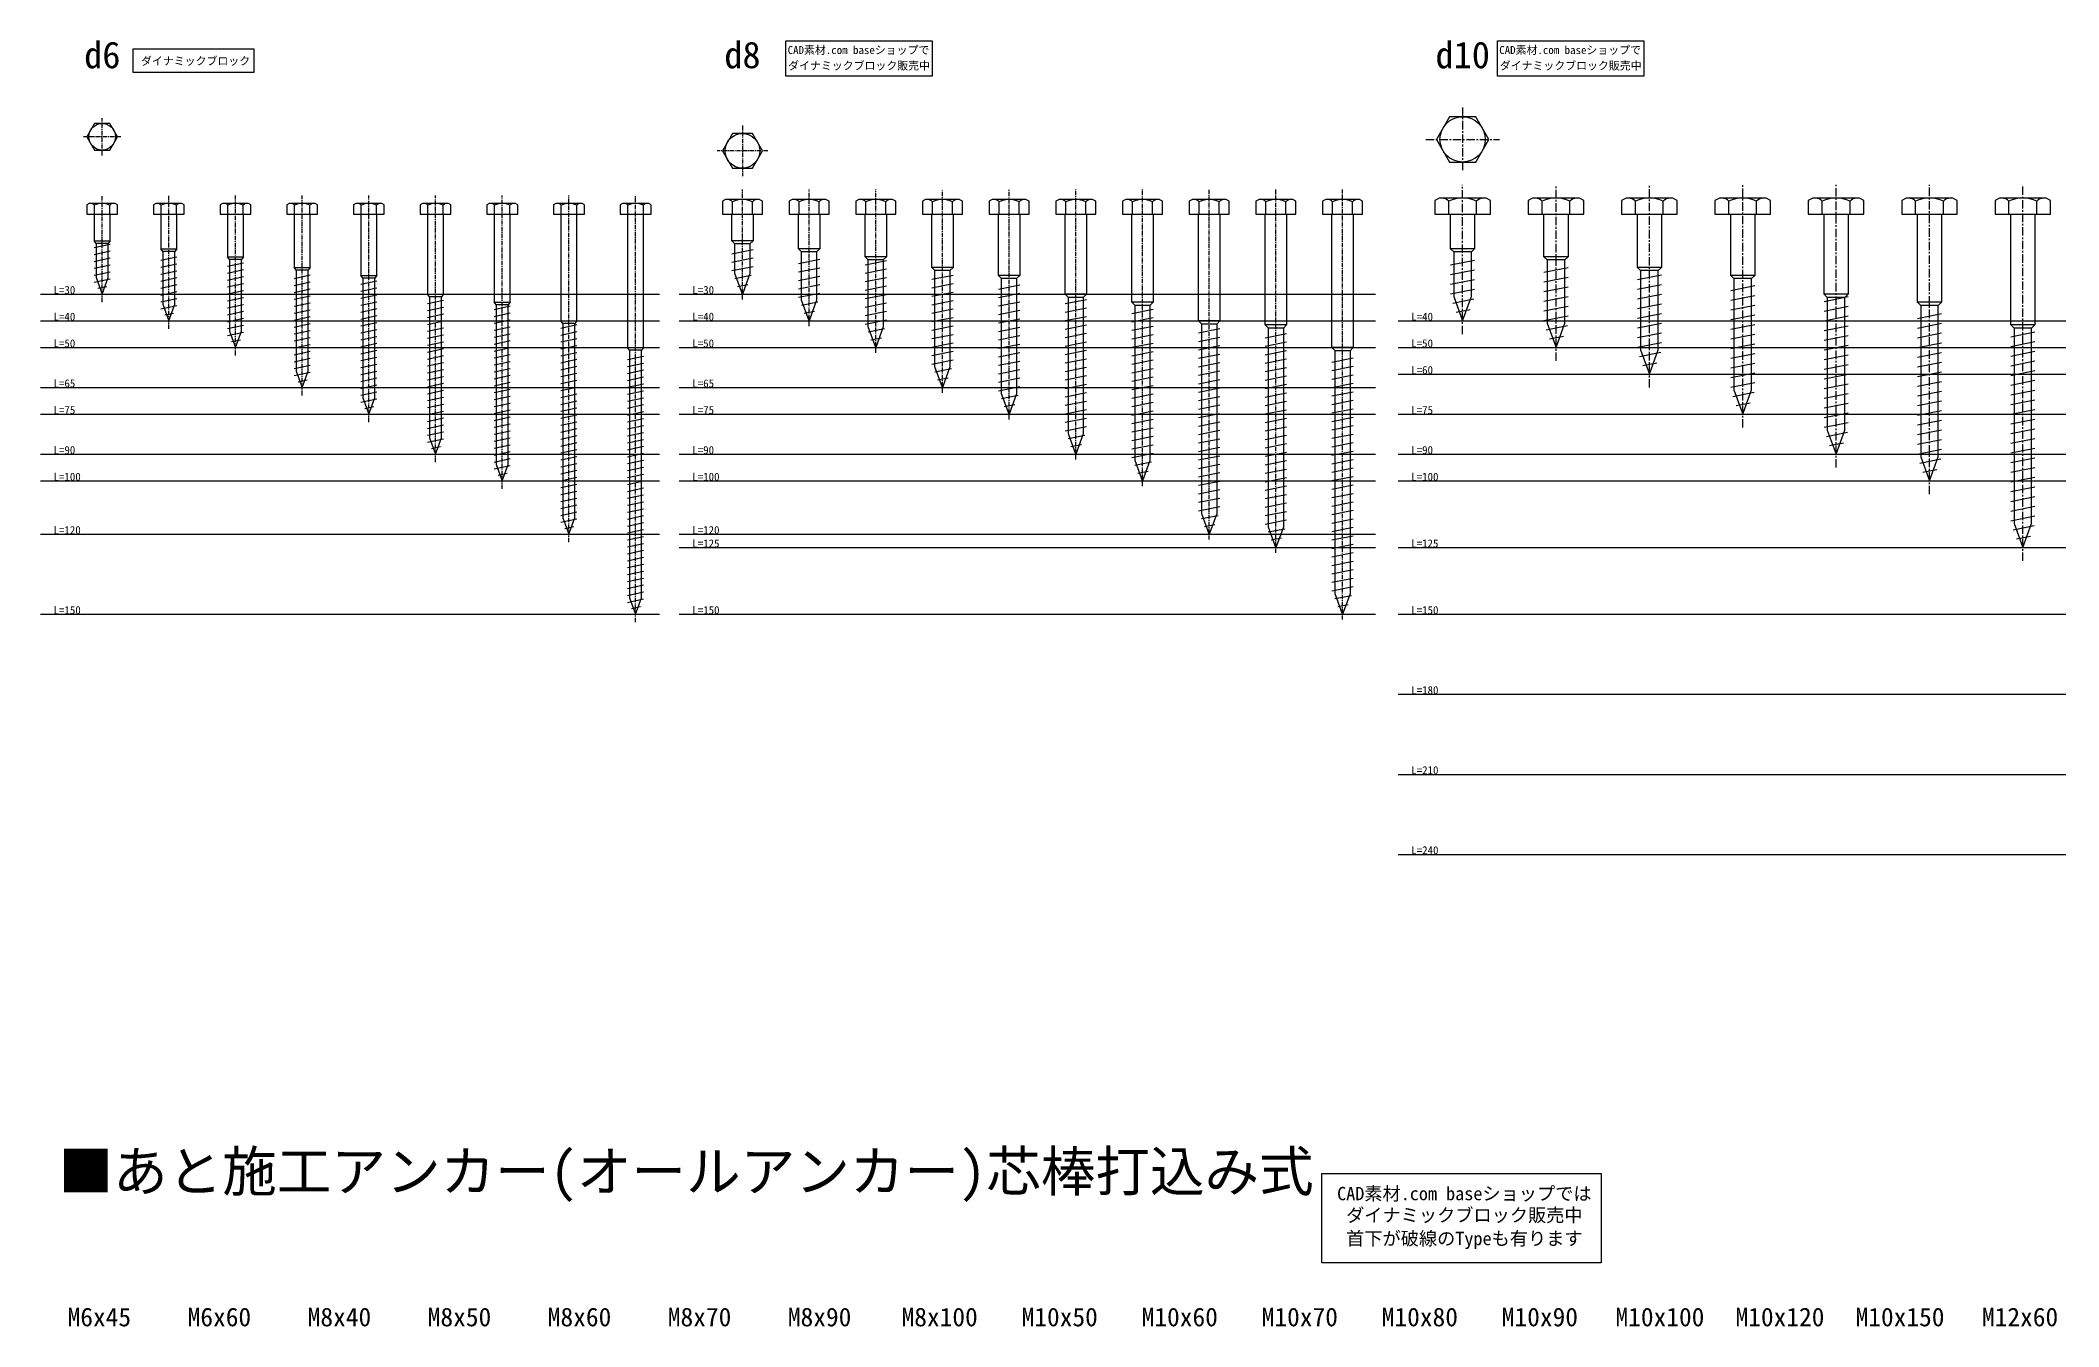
# Model space of a CAD drawing. Header units: millimetres. Extents: x 233 to 3318, y 47 to 2014.
# Drawn here: x 1039 to 1796, y 538 to 1021 of the extents above; entities that cross this region are included whole.
import ezdxf
from ezdxf.enums import TextEntityAlignment as Align

# ---------------------------------------------------------------- set-up
doc = ezdxf.new("R2010")
doc.units = ezdxf.units.MM
doc.linetypes.add('csc_CENTER', pattern=[50.8, 31.75, -6.35, 6.35, -6.35])
doc.layers.get('Defpoints').update_dxf_attribs({"color": 251})
doc.styles.add('ＭＳ ゴシック', font='MS Gothic.ttf')

# ---------------------------------------------------------------- blocks, each defined once
blk = doc.blocks.new('*U86')
at = {"color": 0, "linetype": 'ByBlock', "lineweight": -2}
blk.add_lwpolyline([(-5.77, 0), (5.77, 0), (5.77, 3.5), (4.9, 4), (-4.9, 4), (-5.77, 3.5)], close=True, dxfattribs=at)
for points in [[(-3, 0), (-3, -10), (3, -10), (3, 0)], [(-2.89, 0), (-2.89, 3.3)], [(2.89, 0), (2.89, 3.3)], [(3, -10), (2.25, -11), (-2.25, -11), (-3, -10)], [(3, -11.35), (-3, -12.65)], [(3, -13.95), (-3, -15.25)], [(-2.25, -11), (-2.25, -23.82), (0, -30), (2.25, -23.82), (2.25, -11)], [(3, -16.55), (-3, -17.85)], [(3, -19.15), (-3, -20.45)], [(3, -21.75), (-3, -23.05)], [(3, -24.35), (-3, -25.65)], [(1.81, -27.21), (-1.55, -27.94)]]:
    blk.add_lwpolyline(points, dxfattribs=at)
at = {"color": 0, "linetype": 'csc_CENTER', "lineweight": -2, "ltscale": 0.05}
blk.add_lwpolyline([(0, -33), (0, 7)], dxfattribs=at)
at = {"color": 0, "linetype": 'ByBlock', "lineweight": -2}
for centre, radius, start, end in [((-4.43, 1.97), 2.03, 40.66713, 86.46235), ((0, -2.27), 6.27, 62.57747, 117.42253), ((4.43, 1.97), 2.03, 93.53765, 139.33287)]:
    blk.add_arc(centre, radius, start, end, dxfattribs=at)
blk = doc.blocks.new('*U85')
at = {"color": 0, "linetype": 'csc_CENTER', "lineweight": -2, "ltscale": 0.05}
for points in [[(7, 0), (-7, 0)], [(0, -7), (0, 7)]]:
    blk.add_lwpolyline(points, dxfattribs=at)
at = {"color": 0, "linetype": 'ByBlock', "lineweight": -2}
blk.add_lwpolyline([(-2.89, 5), (-5.77, 0), (-2.89, -5), (2.89, -5), (5.77, 0), (2.89, 5)], close=True, dxfattribs=at)
blk.add_circle((0, 0), 5, dxfattribs=at)
blk = doc.blocks.new('*U87')
at = {"color": 0, "linetype": 'ByBlock', "lineweight": -2}
blk.add_lwpolyline([(-5.77, 0), (5.77, 0), (5.77, 3.5), (4.9, 4), (-4.9, 4), (-5.77, 3.5)], close=True, dxfattribs=at)
for points in [[(-3, 0), (-3, -13), (3, -13), (3, 0)], [(-2.89, 0), (-2.89, 3.3)], [(2.89, 0), (2.89, 3.3)], [(3, -13), (2.25, -14), (-2.25, -14), (-3, -13)], [(-2.25, -14), (-2.25, -33.82), (0, -40), (2.25, -33.82), (2.25, -14)], [(3, -16.15), (-3, -17.45)], [(3, -18.75), (-3, -20.05)], [(3, -21.35), (-3, -22.65)], [(3, -23.95), (-3, -25.25)], [(3, -26.55), (-3, -27.85)], [(3, -29.15), (-3, -30.45)], [(3, -31.75), (-3, -33.05)], [(3, -34.35), (-3, -35.65)], [(1.81, -37.21), (-1.55, -37.94)]]:
    blk.add_lwpolyline(points, dxfattribs=at)
at = {"color": 0, "linetype": 'csc_CENTER', "lineweight": -2, "ltscale": 0.05}
blk.add_lwpolyline([(0, -43), (0, 7)], dxfattribs=at)
at = {"color": 0, "linetype": 'ByBlock', "lineweight": -2}
for centre, radius, start, end in [((-4.43, 1.97), 2.03, 40.66713, 86.46235), ((0, -2.27), 6.27, 62.57747, 117.42253), ((4.43, 1.97), 2.03, 93.53765, 139.33287)]:
    blk.add_arc(centre, radius, start, end, dxfattribs=at)
blk = doc.blocks.new('*U88')
at = {"color": 0, "linetype": 'ByBlock', "lineweight": -2}
blk.add_lwpolyline([(-5.77, 0), (5.77, 0), (5.77, 3.5), (4.9, 4), (-4.9, 4), (-5.77, 3.5)], close=True, dxfattribs=at)
for points in [[(-3, 0), (-3, -16), (3, -16), (3, 0)], [(-2.89, 0), (-2.89, 3.3)], [(2.89, 0), (2.89, 3.3)], [(3, -16), (2.25, -17), (-2.25, -17), (-3, -16)], [(3, -18.35), (-3, -19.65)], [(3, -20.95), (-3, -22.25)], [(-2.25, -17), (-2.25, -43.82), (0, -50), (2.25, -43.82), (2.25, -17)], [(3, -23.55), (-3, -24.85)], [(3, -26.15), (-3, -27.45)], [(3, -28.75), (-3, -30.05)], [(3, -31.35), (-3, -32.65)], [(3, -33.95), (-3, -35.25)], [(3, -36.55), (-3, -37.85)], [(3, -39.15), (-3, -40.45)], [(3, -41.75), (-3, -43.05)], [(3, -44.35), (-3, -45.65)], [(1.81, -47.21), (-1.55, -47.94)]]:
    blk.add_lwpolyline(points, dxfattribs=at)
at = {"color": 0, "linetype": 'csc_CENTER', "lineweight": -2, "ltscale": 0.05}
blk.add_lwpolyline([(0, -53), (0, 7)], dxfattribs=at)
at = {"color": 0, "linetype": 'ByBlock', "lineweight": -2}
for centre, radius, start, end in [((-4.43, 1.97), 2.03, 40.66713, 86.46235), ((0, -2.27), 6.27, 62.57747, 117.42253), ((4.43, 1.97), 2.03, 93.53765, 139.33287)]:
    blk.add_arc(centre, radius, start, end, dxfattribs=at)
blk = doc.blocks.new('*U89')
at = {"color": 0, "linetype": 'ByBlock', "lineweight": -2}
blk.add_lwpolyline([(-5.77, 0), (5.77, 0), (5.77, 3.5), (4.9, 4), (-4.9, 4), (-5.77, 3.5)], close=True, dxfattribs=at)
for points in [[(-3, 0), (-3, -20), (3, -20), (3, 0)], [(-2.89, 0), (-2.89, 3.3)], [(2.89, 0), (2.89, 3.3)], [(3, -20), (2.25, -21), (-2.25, -21), (-3, -20)], [(-2.25, -21), (-2.25, -58.82), (0, -65), (2.25, -58.82), (2.25, -21)], [(3, -22.95), (-3, -24.25)], [(3, -25.55), (-3, -26.85)], [(3, -28.15), (-3, -29.45)], [(3, -30.75), (-3, -32.05)], [(3, -33.35), (-3, -34.65)], [(3, -35.95), (-3, -37.25)], [(3, -38.55), (-3, -39.85)], [(3, -41.15), (-3, -42.45)], [(3, -43.75), (-3, -45.05)], [(3, -46.35), (-3, -47.65)], [(3, -48.95), (-3, -50.25)], [(3, -51.55), (-3, -52.85)], [(3, -54.15), (-3, -55.45)], [(3, -56.75), (-3, -58.05)], [(3, -59.35), (-3, -60.65)], [(1.81, -62.21), (-1.55, -62.94)]]:
    blk.add_lwpolyline(points, dxfattribs=at)
at = {"color": 0, "linetype": 'csc_CENTER', "lineweight": -2, "ltscale": 0.05}
blk.add_lwpolyline([(0, -68), (0, 7)], dxfattribs=at)
at = {"color": 0, "linetype": 'ByBlock', "lineweight": -2}
for centre, radius, start, end in [((-4.43, 1.97), 2.03, 40.66713, 86.46235), ((0, -2.27), 6.27, 62.57747, 117.42253), ((4.43, 1.97), 2.03, 93.53765, 139.33287)]:
    blk.add_arc(centre, radius, start, end, dxfattribs=at)
blk = doc.blocks.new('*U90')
at = {"color": 0, "linetype": 'ByBlock', "lineweight": -2}
blk.add_lwpolyline([(-5.77, 0), (5.77, 0), (5.77, 3.5), (4.9, 4), (-4.9, 4), (-5.77, 3.5)], close=True, dxfattribs=at)
for points in [[(-3, 0), (-3, -23), (3, -23), (3, 0)], [(-2.89, 0), (-2.89, 3.3)], [(2.89, 0), (2.89, 3.3)], [(3, -23), (2.25, -24), (-2.25, -24), (-3, -23)], [(3, -25.15), (-3, -26.45)], [(3, -27.75), (-3, -29.05)], [(-2.25, -24), (-2.25, -68.82), (0, -75), (2.25, -68.82), (2.25, -24)], [(3, -30.35), (-3, -31.65)], [(3, -32.95), (-3, -34.25)], [(3, -35.55), (-3, -36.85)], [(3, -38.15), (-3, -39.45)], [(3, -40.75), (-3, -42.05)], [(3, -43.35), (-3, -44.65)], [(3, -45.95), (-3, -47.25)], [(3, -48.55), (-3, -49.85)], [(3, -51.15), (-3, -52.45)], [(3, -53.75), (-3, -55.05)], [(3, -56.35), (-3, -57.65)], [(3, -58.95), (-3, -60.25)], [(3, -61.55), (-3, -62.85)], [(3, -64.15), (-3, -65.45)], [(3, -66.75), (-3, -68.05)], [(3, -69.35), (-3, -70.65)], [(1.81, -72.21), (-1.55, -72.94)]]:
    blk.add_lwpolyline(points, dxfattribs=at)
at = {"color": 0, "linetype": 'csc_CENTER', "lineweight": -2, "ltscale": 0.05}
blk.add_lwpolyline([(0, -78), (0, 7)], dxfattribs=at)
at = {"color": 0, "linetype": 'ByBlock', "lineweight": -2}
for centre, radius, start, end in [((-4.43, 1.97), 2.03, 40.66713, 86.46235), ((0, -2.27), 6.27, 62.57747, 117.42253), ((4.43, 1.97), 2.03, 93.53765, 139.33287)]:
    blk.add_arc(centre, radius, start, end, dxfattribs=at)
blk = doc.blocks.new('*U91')
at = {"color": 0, "linetype": 'ByBlock', "lineweight": -2}
blk.add_lwpolyline([(-5.77, 0), (5.77, 0), (5.77, 3.5), (4.9, 4), (-4.9, 4), (-5.77, 3.5)], close=True, dxfattribs=at)
for points in [[(-3, 0), (-3, -30), (3, -30), (3, 0)], [(-2.89, 0), (-2.89, 3.3)], [(2.89, 0), (2.89, 3.3)], [(3, -30), (2.25, -31), (-2.25, -31), (-3, -30)], [(3, -32.35), (-3, -33.65)], [(3, -34.95), (-3, -36.25)], [(3, -37.55), (-3, -38.85)], [(-2.25, -31), (-2.25, -83.82), (0, -90), (2.25, -83.82), (2.25, -31)], [(3, -40.15), (-3, -41.45)], [(3, -42.75), (-3, -44.05)], [(3, -45.35), (-3, -46.65)], [(3, -47.95), (-3, -49.25)], [(3, -50.55), (-3, -51.85)], [(3, -53.15), (-3, -54.45)], [(3, -55.75), (-3, -57.05)], [(3, -58.35), (-3, -59.65)], [(3, -60.95), (-3, -62.25)], [(3, -63.55), (-3, -64.85)], [(3, -66.15), (-3, -67.45)], [(3, -68.75), (-3, -70.05)], [(3, -71.35), (-3, -72.65)], [(3, -73.95), (-3, -75.25)], [(3, -76.55), (-3, -77.85)], [(3, -79.15), (-3, -80.45)], [(3, -81.75), (-3, -83.05)], [(3, -84.35), (-3, -85.65)], [(1.81, -87.21), (-1.55, -87.94)]]:
    blk.add_lwpolyline(points, dxfattribs=at)
at = {"color": 0, "linetype": 'csc_CENTER', "lineweight": -2, "ltscale": 0.05}
blk.add_lwpolyline([(0, -93), (0, 7)], dxfattribs=at)
at = {"color": 0, "linetype": 'ByBlock', "lineweight": -2}
for centre, radius, start, end in [((-4.43, 1.97), 2.03, 40.66713, 86.46235), ((0, -2.27), 6.27, 62.57747, 117.42253), ((4.43, 1.97), 2.03, 93.53765, 139.33287)]:
    blk.add_arc(centre, radius, start, end, dxfattribs=at)
blk = doc.blocks.new('*U92')
at = {"color": 0, "linetype": 'ByBlock', "lineweight": -2}
blk.add_lwpolyline([(-5.77, 0), (5.77, 0), (5.77, 3.5), (4.9, 4), (-4.9, 4), (-5.77, 3.5)], close=True, dxfattribs=at)
for points in [[(-3, 0), (-3, -33), (3, -33), (3, 0)], [(-2.89, 0), (-2.89, 3.3)], [(2.89, 0), (2.89, 3.3)], [(3, -33), (2.25, -34), (-2.25, -34), (-3, -33)], [(3, -34.55), (-3, -35.85)], [(3, -37.15), (-3, -38.45)], [(-2.25, -34), (-2.25, -93.82), (0, -100), (2.25, -93.82), (2.25, -34)], [(3, -39.75), (-3, -41.05)], [(3, -42.35), (-3, -43.65)], [(3, -44.95), (-3, -46.25)], [(3, -47.55), (-3, -48.85)], [(3, -50.15), (-3, -51.45)], [(3, -52.75), (-3, -54.05)], [(3, -55.35), (-3, -56.65)], [(3, -57.95), (-3, -59.25)], [(3, -60.55), (-3, -61.85)], [(3, -63.15), (-3, -64.45)], [(3, -65.75), (-3, -67.05)], [(3, -68.35), (-3, -69.65)], [(3, -70.95), (-3, -72.25)], [(3, -73.55), (-3, -74.85)], [(3, -76.15), (-3, -77.45)], [(3, -78.75), (-3, -80.05)], [(3, -81.35), (-3, -82.65)], [(3, -83.95), (-3, -85.25)], [(3, -86.55), (-3, -87.85)], [(3, -89.15), (-3, -90.45)], [(3, -91.75), (-3, -93.05)], [(3, -94.35), (-3, -95.65)], [(1.81, -97.21), (-1.55, -97.94)]]:
    blk.add_lwpolyline(points, dxfattribs=at)
at = {"color": 0, "linetype": 'csc_CENTER', "lineweight": -2, "ltscale": 0.05}
blk.add_lwpolyline([(0, -103), (0, 7)], dxfattribs=at)
at = {"color": 0, "linetype": 'ByBlock', "lineweight": -2}
for centre, radius, start, end in [((-4.43, 1.97), 2.03, 40.66713, 86.46235), ((0, -2.27), 6.27, 62.57747, 117.42253), ((4.43, 1.97), 2.03, 93.53765, 139.33287)]:
    blk.add_arc(centre, radius, start, end, dxfattribs=at)
blk = doc.blocks.new('*U93')
at = {"color": 0, "linetype": 'ByBlock', "lineweight": -2}
blk.add_lwpolyline([(-5.77, 0), (5.77, 0), (5.77, 3.5), (4.9, 4), (-4.9, 4), (-5.77, 3.5)], close=True, dxfattribs=at)
for points in [[(-3, 0), (-3, -40), (3, -40), (3, 0)], [(-2.89, 0), (-2.89, 3.3)], [(2.89, 0), (2.89, 3.3)], [(3, -40), (2.25, -41), (-2.25, -41), (-3, -40)], [(3, -41.55), (-3, -42.85)], [(3, -44.15), (-3, -45.45)], [(-2.25, -41), (-2.25, -113.82), (0, -120), (2.25, -113.82), (2.25, -41)], [(3, -46.75), (-3, -48.05)], [(3, -49.35), (-3, -50.65)], [(3, -51.95), (-3, -53.25)], [(3, -54.55), (-3, -55.85)], [(3, -57.15), (-3, -58.45)], [(3, -59.75), (-3, -61.05)], [(3, -62.35), (-3, -63.65)], [(3, -64.95), (-3, -66.25)], [(3, -67.55), (-3, -68.85)], [(3, -70.15), (-3, -71.45)], [(3, -72.75), (-3, -74.05)], [(3, -75.35), (-3, -76.65)], [(3, -77.95), (-3, -79.25)], [(3, -80.55), (-3, -81.85)], [(3, -83.15), (-3, -84.45)], [(3, -85.75), (-3, -87.05)], [(3, -88.35), (-3, -89.65)], [(3, -90.95), (-3, -92.25)], [(3, -93.55), (-3, -94.85)], [(3, -96.15), (-3, -97.45)], [(3, -98.75), (-3, -100.05)], [(3, -101.35), (-3, -102.65)], [(3, -103.95), (-3, -105.25)], [(3, -106.55), (-3, -107.85)], [(3, -109.15), (-3, -110.45)], [(3, -111.75), (-3, -113.05)], [(3, -114.35), (-3, -115.65)], [(1.81, -117.21), (-1.55, -117.94)]]:
    blk.add_lwpolyline(points, dxfattribs=at)
at = {"color": 0, "linetype": 'csc_CENTER', "lineweight": -2, "ltscale": 0.05}
blk.add_lwpolyline([(0, -123), (0, 7)], dxfattribs=at)
at = {"color": 0, "linetype": 'ByBlock', "lineweight": -2}
for centre, radius, start, end in [((-4.43, 1.97), 2.03, 40.66713, 86.46235), ((0, -2.27), 6.27, 62.57747, 117.42253), ((4.43, 1.97), 2.03, 93.53765, 139.33287)]:
    blk.add_arc(centre, radius, start, end, dxfattribs=at)
blk = doc.blocks.new('*U94')
at = {"color": 0, "linetype": 'ByBlock', "lineweight": -2}
blk.add_lwpolyline([(-5.77, 0), (5.77, 0), (5.77, 3.5), (4.9, 4), (-4.9, 4), (-5.77, 3.5)], close=True, dxfattribs=at)
for points in [[(-3, 0), (-3, -50), (3, -50), (3, 0)], [(-2.89, 0), (-2.89, 3.3)], [(2.89, 0), (2.89, 3.3)], [(3, -50), (2.25, -51), (-2.25, -51), (-3, -50)], [(-2.25, -51), (-2.25, -143.82), (0, -150), (2.25, -143.82), (2.25, -51)], [(3, -53.35), (-3, -54.65)], [(3, -55.95), (-3, -57.25)], [(3, -58.55), (-3, -59.85)], [(3, -61.15), (-3, -62.45)], [(3, -63.75), (-3, -65.05)], [(3, -66.35), (-3, -67.65)], [(3, -68.95), (-3, -70.25)], [(3, -71.55), (-3, -72.85)], [(3, -74.15), (-3, -75.45)], [(3, -76.75), (-3, -78.05)], [(3, -79.35), (-3, -80.65)], [(3, -81.95), (-3, -83.25)], [(3, -84.55), (-3, -85.85)], [(3, -87.15), (-3, -88.45)], [(3, -89.75), (-3, -91.05)], [(3, -92.35), (-3, -93.65)], [(3, -94.95), (-3, -96.25)], [(3, -97.55), (-3, -98.85)], [(3, -100.15), (-3, -101.45)], [(3, -102.75), (-3, -104.05)], [(3, -105.35), (-3, -106.65)], [(3, -107.95), (-3, -109.25)], [(3, -110.55), (-3, -111.85)], [(3, -113.15), (-3, -114.45)], [(3, -115.75), (-3, -117.05)], [(3, -118.35), (-3, -119.65)], [(3, -120.95), (-3, -122.25)], [(3, -123.55), (-3, -124.85)], [(3, -126.15), (-3, -127.45)], [(3, -128.75), (-3, -130.05)], [(3, -131.35), (-3, -132.65)], [(3, -133.95), (-3, -135.25)], [(3, -136.55), (-3, -137.85)], [(3, -139.15), (-3, -140.45)], [(3, -141.75), (-3, -143.05)], [(3, -144.35), (-3, -145.65)], [(1.81, -147.21), (-1.55, -147.94)]]:
    blk.add_lwpolyline(points, dxfattribs=at)
at = {"color": 0, "linetype": 'csc_CENTER', "lineweight": -2, "ltscale": 0.05}
blk.add_lwpolyline([(0, -153), (0, 7)], dxfattribs=at)
at = {"color": 0, "linetype": 'ByBlock', "lineweight": -2}
for centre, radius, start, end in [((-4.43, 1.97), 2.03, 40.66713, 86.46235), ((0, -2.27), 6.27, 62.57747, 117.42253), ((4.43, 1.97), 2.03, 93.53765, 139.33287)]:
    blk.add_arc(centre, radius, start, end, dxfattribs=at)

msp = doc.modelspace()

# ---------------------------------------------------------------- linework, layer by layer
for points in [[(1073.73, 1017.43), (1118.99, 1017.43), (1118.99, 1008.6), (1073.73, 1008.6)], [(1318.45, 1020.39), (1373.22, 1020.39), (1373.22, 1007.25), (1318.45, 1007.25)], [(1585.21, 1020.39), (1639.97, 1020.39), (1639.97, 1007.25), (1585.21, 1007.25)], [(1567.2, 991.99), (1562.29, 983.49), (1567.2, 974.99), (1577.01, 974.99), (1581.92, 983.49), (1577.01, 991.99)], [(1298.35, 985.69), (1294.6, 979.19), (1298.35, 972.69), (1305.86, 972.69), (1309.61, 979.19), (1305.86, 985.69)], [(1294.6, 955.49), (1309.61, 955.49), (1309.61, 960.29), (1308.4, 960.99), (1295.8, 960.99), (1294.6, 960.29)], [(1319.6, 955.49), (1334.61, 955.49), (1334.61, 960.29), (1333.4, 960.99), (1320.8, 960.99), (1319.6, 960.29)], [(1344.6, 955.49), (1359.61, 955.49), (1359.61, 960.29), (1358.4, 960.99), (1345.8, 960.99), (1344.6, 960.29)], [(1369.6, 955.49), (1384.61, 955.49), (1384.61, 960.29), (1383.4, 960.99), (1370.8, 960.99), (1369.6, 960.29)], [(1394.6, 955.49), (1409.61, 955.49), (1409.61, 960.29), (1408.4, 960.99), (1395.8, 960.99), (1394.6, 960.29)], [(1419.6, 955.49), (1434.61, 955.49), (1434.61, 960.29), (1433.4, 960.99), (1420.8, 960.99), (1419.6, 960.29)], [(1444.6, 955.49), (1459.61, 955.49), (1459.61, 960.29), (1458.4, 960.99), (1445.8, 960.99), (1444.6, 960.29)], [(1469.6, 955.49), (1484.61, 955.49), (1484.61, 960.29), (1483.4, 960.99), (1470.8, 960.99), (1469.6, 960.29)], [(1494.6, 955.49), (1509.61, 955.49), (1509.61, 960.29), (1508.4, 960.99), (1495.8, 960.99), (1494.6, 960.29)], [(1519.6, 955.49), (1534.61, 955.49), (1534.61, 960.29), (1533.4, 960.99), (1520.8, 960.99), (1519.6, 960.29)], [(1561.68, 955.49), (1582.53, 955.49), (1582.53, 960.53), (1580.87, 961.49), (1563.34, 961.49), (1561.68, 960.53)], [(1596.68, 955.49), (1617.53, 955.49), (1617.53, 960.53), (1615.87, 961.49), (1598.34, 961.49), (1596.68, 960.53)], [(1631.68, 955.49), (1652.53, 955.49), (1652.53, 960.53), (1650.87, 961.49), (1633.34, 961.49), (1631.68, 960.53)], [(1666.68, 955.49), (1687.53, 955.49), (1687.53, 960.53), (1685.87, 961.49), (1668.34, 961.49), (1666.68, 960.53)], [(1701.68, 955.49), (1722.53, 955.49), (1722.53, 960.53), (1720.87, 961.49), (1703.34, 961.49), (1701.68, 960.53)], [(1736.68, 955.49), (1757.53, 955.49), (1757.53, 960.53), (1755.87, 961.49), (1738.34, 961.49), (1736.68, 960.53)], [(1771.68, 955.49), (1792.53, 955.49), (1792.53, 960.53), (1790.87, 961.49), (1773.34, 961.49), (1771.68, 960.53)], [(1519.29, 595.85), (1624, 595.85), (1624, 562.35), (1519.29, 562.35)]]:
    msp.add_lwpolyline(points, close=True)
at = {"linetype": 'csc_CENTER', "ltscale": 0.1}
for points in [[(1572.1, 995.49), (1572.1, 971.49)], [(1558.25, 983.49), (1585.96, 983.49)], [(1572.1, 910.49), (1572.1, 966.49)], [(1607.1, 900.49), (1607.1, 966.49)], [(1642.1, 890.49), (1642.1, 966.49)], [(1677.1, 875.49), (1677.1, 966.49)], [(1712.1, 860.49), (1712.1, 966.49)], [(1747.1, 850.49), (1747.1, 966.49)], [(1782.1, 825.49), (1782.1, 966.49)]]:
    msp.add_lwpolyline(points, dxfattribs=at)
at = {"linetype": 'csc_CENTER', "ltscale": 0.05}
for points in [[(1302.1, 988.69), (1302.1, 969.69)], [(1311.6, 979.19), (1292.6, 979.19)], [(1302.1, 923.49), (1302.1, 964.69)], [(1327.1, 913.49), (1327.1, 964.69)], [(1352.1, 903.49), (1352.1, 964.69)], [(1377.1, 888.49), (1377.1, 964.69)], [(1402.1, 878.49), (1402.1, 964.69)], [(1427.1, 863.49), (1427.1, 964.69)], [(1452.1, 853.49), (1452.1, 964.69)], [(1477.1, 833.49), (1477.1, 964.69)], [(1502.1, 828.49), (1502.1, 964.69)], [(1527.1, 803.49), (1527.1, 964.69)]]:
    msp.add_lwpolyline(points, dxfattribs=at)
for points in [[(1306.1, 955.49), (1306.1, 945.49), (1304.9, 944.29), (1299.3, 944.29), (1298.1, 945.49), (1298.1, 955.49)], [(1298.35, 955.49), (1298.35, 960.09)], [(1305.86, 955.49), (1305.86, 960.09)], [(1331.1, 955.49), (1331.1, 942.49), (1329.9, 941.29), (1324.3, 941.29), (1323.1, 942.49), (1323.1, 955.49)], [(1323.35, 955.49), (1323.35, 960.09)], [(1330.86, 955.49), (1330.86, 960.09)], [(1356.1, 955.49), (1356.1, 939.49), (1354.9, 938.29), (1349.3, 938.29), (1348.1, 939.49), (1348.1, 955.49)], [(1348.35, 955.49), (1348.35, 960.09)], [(1355.86, 955.49), (1355.86, 960.09)], [(1381.1, 955.49), (1381.1, 935.49), (1379.9, 934.29), (1374.3, 934.29), (1373.1, 935.49), (1373.1, 955.49)], [(1373.35, 955.49), (1373.35, 960.09)], [(1380.86, 955.49), (1380.86, 960.09)], [(1406.1, 955.49), (1406.1, 932.49), (1404.9, 931.29), (1399.3, 931.29), (1398.1, 932.49), (1398.1, 955.49)], [(1398.35, 955.49), (1398.35, 960.09)], [(1405.86, 955.49), (1405.86, 960.09)], [(1431.1, 955.49), (1431.1, 925.49), (1429.9, 924.29), (1424.3, 924.29), (1423.1, 925.49), (1423.1, 955.49)], [(1423.35, 955.49), (1423.35, 960.09)], [(1430.86, 955.49), (1430.86, 960.09)], [(1456.1, 955.49), (1456.1, 922.49), (1454.9, 921.29), (1449.3, 921.29), (1448.1, 922.49), (1448.1, 955.49)], [(1448.35, 955.49), (1448.35, 960.09)], [(1455.86, 955.49), (1455.86, 960.09)], [(1481.1, 955.49), (1481.1, 915.49), (1479.9, 914.29), (1474.3, 914.29), (1473.1, 915.49), (1473.1, 955.49)], [(1473.35, 955.49), (1473.35, 960.09)], [(1480.86, 955.49), (1480.86, 960.09)], [(1506.1, 955.49), (1506.1, 913.99), (1504.9, 912.79), (1499.3, 912.79), (1498.1, 913.99), (1498.1, 955.49)], [(1498.35, 955.49), (1498.35, 960.09)], [(1505.86, 955.49), (1505.86, 960.09)], [(1531.1, 955.49), (1531.1, 905.49), (1529.9, 904.29), (1524.3, 904.29), (1523.1, 905.49), (1523.1, 955.49)], [(1523.35, 955.49), (1523.35, 960.09)], [(1530.86, 955.49), (1530.86, 960.09)], [(1566.89, 955.49), (1566.89, 960.32)], [(1576.6, 955.49), (1576.6, 942.49), (1567.6, 942.49), (1567.6, 955.49)], [(1577.32, 955.49), (1577.32, 960.32)], [(1601.89, 955.49), (1601.89, 960.32)], [(1611.6, 955.49), (1611.6, 939.49), (1602.6, 939.49), (1602.6, 955.49)], [(1612.32, 955.49), (1612.32, 960.32)], [(1636.89, 955.49), (1636.89, 960.32)], [(1646.6, 955.49), (1646.6, 935.49), (1637.6, 935.49), (1637.6, 955.49)], [(1647.32, 955.49), (1647.32, 960.32)], [(1671.89, 955.49), (1671.89, 960.32)], [(1681.6, 955.49), (1681.6, 932.49), (1672.6, 932.49), (1672.6, 955.49)], [(1682.32, 955.49), (1682.32, 960.32)], [(1706.89, 955.49), (1706.89, 960.32)], [(1716.6, 955.49), (1716.6, 925.49), (1707.6, 925.49), (1707.6, 955.49)], [(1717.32, 955.49), (1717.32, 960.32)], [(1741.89, 955.49), (1741.89, 960.32)], [(1751.6, 955.49), (1751.6, 922.49), (1742.6, 922.49), (1742.6, 955.49)], [(1752.32, 955.49), (1752.32, 960.32)], [(1776.89, 955.49), (1776.89, 960.32)], [(1786.6, 955.49), (1786.6, 913.99), (1777.6, 913.99), (1777.6, 955.49)], [(1787.32, 955.49), (1787.32, 960.32)], [(1306.1, 945.49), (1298.1, 945.49)], [(1306.1, 942.11), (1298.1, 940.52)], [(1306.1, 938.93), (1298.1, 937.35)], [(1304.9, 944.29), (1304.9, 933.18), (1302.1, 925.49), (1299.3, 933.18), (1299.3, 944.29)], [(1331.1, 942.49), (1323.1, 942.49)], [(1331.1, 938.46), (1323.1, 936.87)], [(1329.9, 941.29), (1329.9, 923.18), (1327.1, 915.49), (1324.3, 923.18), (1324.3, 941.29)], [(1356.1, 939.49), (1348.1, 939.49)], [(1354.9, 938.29), (1354.9, 913.18), (1352.1, 905.49), (1349.3, 913.18), (1349.3, 938.29)], [(1576.6, 942.49), (1575.4, 941.29), (1568.8, 941.29), (1567.6, 942.49)], [(1568.8, 941.29), (1568.8, 924.56), (1572.1, 915.49), (1575.4, 924.56), (1575.4, 941.29)], [(1611.6, 939.49), (1610.4, 938.29), (1603.8, 938.29), (1602.6, 939.49)], [(1603.8, 938.29), (1603.8, 914.56), (1607.1, 905.49), (1610.4, 914.56), (1610.4, 938.29)], [(1306.1, 935.76), (1298.1, 934.17)], [(1305.44, 932.45), (1299.22, 931.22)], [(1331.1, 935.28), (1323.1, 933.7)], [(1331.1, 932.11), (1323.1, 930.52)], [(1356.1, 937.98), (1348.1, 936.4)], [(1356.1, 934.81), (1348.1, 933.22)], [(1356.1, 931.63), (1348.1, 930.05)], [(1381.1, 935.49), (1373.1, 935.49)], [(1381.1, 932.51), (1373.1, 930.92)], [(1379.9, 934.29), (1379.9, 898.18), (1377.1, 890.49), (1374.3, 898.18), (1374.3, 934.29)], [(1406.1, 932.49), (1398.1, 932.49)], [(1404.9, 931.29), (1404.9, 888.18), (1402.1, 880.49), (1399.3, 888.18), (1399.3, 931.29)], [(1576.6, 938.14), (1567.6, 936.33)], [(1576.6, 934.51), (1567.6, 932.7)], [(1576.6, 930.88), (1567.6, 929.07)], [(1611.6, 935.4), (1602.6, 933.58)], [(1611.6, 931.77), (1602.6, 929.96)], [(1646.6, 935.49), (1645.4, 934.29), (1638.8, 934.29), (1637.6, 935.49)], [(1646.6, 932.66), (1637.6, 930.84)], [(1638.8, 934.29), (1638.8, 904.56), (1642.1, 895.49), (1645.4, 904.56), (1645.4, 934.29)], [(1681.6, 932.49), (1680.4, 931.29), (1673.8, 931.29), (1672.6, 932.49)], [(1673.8, 931.29), (1673.8, 889.56), (1677.1, 880.49), (1680.4, 889.56), (1680.4, 931.29)], [(1304.2, 929.03), (1300.29, 928.26)], [(1331.1, 928.93), (1323.1, 927.35)], [(1331.1, 925.76), (1323.1, 924.17)], [(1356.1, 928.46), (1348.1, 926.87)], [(1356.1, 925.28), (1348.1, 923.7)], [(1381.1, 929.33), (1373.1, 927.75)], [(1381.1, 926.16), (1373.1, 924.57)], [(1406.1, 928.86), (1398.1, 927.27)], [(1406.1, 925.68), (1398.1, 924.1)], [(1431.1, 925.49), (1423.1, 925.49)], [(1431.1, 923.38), (1423.1, 921.8)], [(1429.9, 924.29), (1429.9, 873.18), (1427.1, 865.49), (1424.3, 873.18), (1424.3, 924.29)], [(1576.6, 927.26), (1567.6, 925.44)], [(1576.35, 923.58), (1568.44, 921.98)], [(1611.6, 928.14), (1602.6, 926.33)], [(1611.6, 924.51), (1602.6, 922.7)], [(1646.6, 929.03), (1637.6, 927.21)], [(1646.6, 925.4), (1637.6, 923.58)], [(1681.6, 928.54), (1672.6, 926.73)], [(1681.6, 924.91), (1672.6, 923.1)], [(1716.6, 925.49), (1715.4, 924.29), (1708.8, 924.29), (1707.6, 925.49)], [(1716.6, 924.43), (1707.6, 922.61)], [(1708.8, 924.29), (1708.8, 874.56), (1712.1, 865.49), (1715.4, 874.56), (1715.4, 924.29)], [(1330.44, 922.45), (1324.22, 921.22)], [(1329.2, 919.03), (1325.29, 918.26)], [(1356.1, 922.11), (1348.1, 920.52)], [(1356.1, 918.93), (1348.1, 917.35)], [(1356.1, 915.76), (1348.1, 914.17)], [(1381.1, 922.98), (1373.1, 921.4)], [(1381.1, 919.81), (1373.1, 918.22)], [(1381.1, 916.63), (1373.1, 915.05)], [(1406.1, 922.51), (1398.1, 920.92)], [(1406.1, 919.33), (1398.1, 917.75)], [(1406.1, 916.16), (1398.1, 914.57)], [(1431.1, 920.21), (1423.1, 918.62)], [(1431.1, 917.03), (1423.1, 915.45)], [(1456.1, 922.49), (1448.1, 922.49)], [(1456.1, 919.73), (1448.1, 918.15)], [(1456.1, 916.56), (1448.1, 914.97)], [(1454.9, 921.29), (1454.9, 863.18), (1452.1, 855.49), (1449.3, 863.18), (1449.3, 921.29)], [(1481.1, 915.49), (1473.1, 915.49)], [(1574.92, 919.66), (1569.67, 918.6)], [(1611.6, 920.88), (1602.6, 919.07)], [(1611.6, 917.26), (1602.6, 915.44)], [(1646.6, 921.77), (1637.6, 919.96)], [(1646.6, 918.14), (1637.6, 916.33)], [(1681.6, 921.28), (1672.6, 919.47)], [(1681.6, 917.66), (1672.6, 915.84)], [(1716.6, 920.8), (1707.6, 918.98)], [(1716.6, 917.17), (1707.6, 915.36)], [(1751.6, 922.49), (1750.4, 921.29), (1743.8, 921.29), (1742.6, 922.49)], [(1751.6, 918.06), (1742.6, 916.24)], [(1743.8, 921.29), (1743.8, 864.56), (1747.1, 855.49), (1750.4, 864.56), (1750.4, 921.29)], [(1355.44, 912.45), (1349.22, 911.22)], [(1354.2, 909.03), (1350.29, 908.26)], [(1381.1, 913.46), (1373.1, 911.87)], [(1381.1, 910.28), (1373.1, 908.7)], [(1406.1, 912.98), (1398.1, 911.4)], [(1406.1, 909.81), (1398.1, 908.22)], [(1431.1, 913.86), (1423.1, 912.27)], [(1431.1, 910.68), (1423.1, 909.1)], [(1456.1, 913.38), (1448.1, 911.8)], [(1456.1, 910.21), (1448.1, 908.62)], [(1481.1, 912.43), (1473.1, 910.85)], [(1481.1, 909.26), (1473.1, 907.67)], [(1479.9, 914.29), (1479.9, 843.18), (1477.1, 835.49), (1474.3, 843.18), (1474.3, 914.29)], [(1506.1, 913.99), (1498.1, 913.99)], [(1506.1, 910.61), (1498.1, 909.02)], [(1504.9, 912.79), (1504.9, 838.18), (1502.1, 830.49), (1499.3, 838.18), (1499.3, 912.79)], [(1611.35, 913.58), (1603.44, 911.98)], [(1609.92, 909.66), (1604.67, 908.6)], [(1646.6, 914.51), (1637.6, 912.7)], [(1646.6, 910.88), (1637.6, 909.07)], [(1681.6, 914.03), (1672.6, 912.21)], [(1681.6, 910.4), (1672.6, 908.58)], [(1716.6, 913.54), (1707.6, 911.73)], [(1716.6, 909.91), (1707.6, 908.1)], [(1751.6, 914.43), (1742.6, 912.61)], [(1751.6, 910.8), (1742.6, 908.98)], [(1786.6, 913.99), (1785.4, 912.79), (1778.8, 912.79), (1777.6, 913.99)], [(1786.6, 911.2), (1777.6, 909.38)], [(1778.8, 912.79), (1778.8, 839.56), (1782.1, 830.49), (1785.4, 839.56), (1785.4, 912.79)], [(1381.1, 907.11), (1373.1, 905.52)], [(1381.1, 903.93), (1373.1, 902.35)], [(1381.1, 900.76), (1373.1, 899.17)], [(1406.1, 906.63), (1398.1, 905.05)], [(1406.1, 903.46), (1398.1, 901.87)], [(1431.1, 907.51), (1423.1, 905.92)], [(1431.1, 904.33), (1423.1, 902.75)], [(1431.1, 901.16), (1423.1, 899.57)], [(1456.1, 907.03), (1448.1, 905.45)], [(1456.1, 903.86), (1448.1, 902.27)], [(1456.1, 900.68), (1448.1, 899.1)], [(1481.1, 906.08), (1473.1, 904.5)], [(1481.1, 902.91), (1473.1, 901.32)], [(1506.1, 907.43), (1498.1, 905.85)], [(1506.1, 904.26), (1498.1, 902.67)], [(1506.1, 901.08), (1498.1, 899.5)], [(1531.1, 905.49), (1523.1, 905.49)], [(1531.1, 901.48), (1523.1, 899.9)], [(1529.9, 904.29), (1529.9, 813.18), (1527.1, 805.49), (1524.3, 813.18), (1524.3, 904.29)], [(1646.6, 907.26), (1637.6, 905.44)], [(1646.35, 903.58), (1638.44, 901.98)], [(1681.6, 906.77), (1672.6, 904.96)], [(1681.6, 903.14), (1672.6, 901.33)], [(1716.6, 906.28), (1707.6, 904.47)], [(1716.6, 902.66), (1707.6, 900.84)], [(1751.6, 907.17), (1742.6, 905.36)], [(1751.6, 903.54), (1742.6, 901.73)], [(1786.6, 907.57), (1777.6, 905.76)], [(1786.6, 903.94), (1777.6, 902.13)], [(1380.44, 897.45), (1374.22, 896.22)], [(1379.2, 894.03), (1375.29, 893.26)], [(1406.1, 900.28), (1398.1, 898.7)], [(1406.1, 897.11), (1398.1, 895.52)], [(1406.1, 893.93), (1398.1, 892.35)], [(1431.1, 897.98), (1423.1, 896.4)], [(1431.1, 894.81), (1423.1, 893.22)], [(1456.1, 897.51), (1448.1, 895.92)], [(1456.1, 894.33), (1448.1, 892.75)], [(1481.1, 899.73), (1473.1, 898.15)], [(1481.1, 896.56), (1473.1, 894.97)], [(1481.1, 893.38), (1473.1, 891.8)], [(1506.1, 897.91), (1498.1, 896.32)], [(1506.1, 894.73), (1498.1, 893.15)], [(1531.1, 898.31), (1523.1, 896.72)], [(1531.1, 895.13), (1523.1, 893.55)], [(1644.92, 899.66), (1639.67, 898.6)], [(1681.6, 899.51), (1672.6, 897.7)], [(1681.6, 895.88), (1672.6, 894.07)], [(1716.6, 899.03), (1707.6, 897.21)], [(1716.6, 895.4), (1707.6, 893.58)], [(1751.6, 899.91), (1742.6, 898.1)], [(1751.6, 896.28), (1742.6, 894.47)], [(1786.6, 900.31), (1777.6, 898.5)], [(1786.6, 896.68), (1777.6, 894.87)], [(1786.6, 893.06), (1777.6, 891.24)], [(1406.1, 890.76), (1398.1, 889.17)], [(1405.44, 887.45), (1399.22, 886.22)], [(1431.1, 891.63), (1423.1, 890.05)], [(1431.1, 888.46), (1423.1, 886.87)], [(1431.1, 885.28), (1423.1, 883.7)], [(1456.1, 891.16), (1448.1, 889.57)], [(1456.1, 887.98), (1448.1, 886.4)], [(1481.1, 890.21), (1473.1, 888.62)], [(1481.1, 887.03), (1473.1, 885.45)], [(1506.1, 891.56), (1498.1, 889.97)], [(1506.1, 888.38), (1498.1, 886.8)], [(1506.1, 885.21), (1498.1, 883.62)], [(1531.1, 891.96), (1523.1, 890.37)], [(1531.1, 888.78), (1523.1, 887.2)], [(1531.1, 885.61), (1523.1, 884.02)], [(1681.6, 892.26), (1672.6, 890.44)], [(1681.35, 888.58), (1673.44, 886.98)], [(1716.6, 891.77), (1707.6, 889.96)], [(1716.6, 888.14), (1707.6, 886.33)], [(1751.6, 892.66), (1742.6, 890.84)], [(1751.6, 889.03), (1742.6, 887.21)], [(1751.6, 885.4), (1742.6, 883.58)], [(1786.6, 889.43), (1777.6, 887.61)], [(1786.6, 885.8), (1777.6, 883.98)], [(1404.2, 884.03), (1400.29, 883.26)], [(1431.1, 882.11), (1423.1, 880.52)], [(1431.1, 878.93), (1423.1, 877.35)], [(1456.1, 884.81), (1448.1, 883.22)], [(1456.1, 881.63), (1448.1, 880.05)], [(1456.1, 878.46), (1448.1, 876.87)], [(1481.1, 883.86), (1473.1, 882.27)], [(1481.1, 880.68), (1473.1, 879.1)], [(1506.1, 882.03), (1498.1, 880.45)], [(1506.1, 878.86), (1498.1, 877.27)], [(1531.1, 882.43), (1523.1, 880.85)], [(1531.1, 879.26), (1523.1, 877.67)], [(1679.92, 884.66), (1674.67, 883.6)], [(1716.6, 884.51), (1707.6, 882.7)], [(1716.6, 880.88), (1707.6, 879.07)], [(1751.6, 881.77), (1742.6, 879.96)], [(1751.6, 878.14), (1742.6, 876.33)], [(1786.6, 882.17), (1777.6, 880.36)], [(1786.6, 878.54), (1777.6, 876.73)], [(1431.1, 875.76), (1423.1, 874.17)], [(1430.44, 872.45), (1424.22, 871.22)], [(1456.1, 875.28), (1448.1, 873.7)], [(1456.1, 872.11), (1448.1, 870.52)], [(1481.1, 877.51), (1473.1, 875.92)], [(1481.1, 874.33), (1473.1, 872.75)], [(1481.1, 871.16), (1473.1, 869.57)], [(1506.1, 875.68), (1498.1, 874.1)], [(1506.1, 872.51), (1498.1, 870.92)], [(1531.1, 876.08), (1523.1, 874.5)], [(1531.1, 872.91), (1523.1, 871.32)], [(1716.6, 877.26), (1707.6, 875.44)], [(1716.35, 873.58), (1708.44, 871.98)], [(1751.6, 874.51), (1742.6, 872.7)], [(1751.6, 870.88), (1742.6, 869.07)], [(1786.6, 874.91), (1777.6, 873.1)], [(1786.6, 871.28), (1777.6, 869.47)], [(1429.2, 869.03), (1425.29, 868.26)], [(1456.1, 868.93), (1448.1, 867.35)], [(1456.1, 865.76), (1448.1, 864.17)], [(1481.1, 867.98), (1473.1, 866.4)], [(1481.1, 864.81), (1473.1, 863.22)], [(1506.1, 869.33), (1498.1, 867.75)], [(1506.1, 866.16), (1498.1, 864.57)], [(1506.1, 862.98), (1498.1, 861.4)], [(1531.1, 869.73), (1523.1, 868.15)], [(1531.1, 866.56), (1523.1, 864.97)], [(1531.1, 863.38), (1523.1, 861.8)], [(1714.92, 869.66), (1709.67, 868.6)], [(1751.6, 867.26), (1742.6, 865.44)], [(1751.35, 863.58), (1743.44, 861.98)], [(1786.6, 867.66), (1777.6, 865.84)], [(1786.6, 864.03), (1777.6, 862.21)], [(1455.44, 862.45), (1449.22, 861.22)], [(1454.2, 859.03), (1450.29, 858.26)], [(1481.1, 861.63), (1473.1, 860.05)], [(1481.1, 858.46), (1473.1, 856.87)], [(1481.1, 855.28), (1473.1, 853.7)], [(1506.1, 859.81), (1498.1, 858.22)], [(1506.1, 856.63), (1498.1, 855.05)], [(1531.1, 860.21), (1523.1, 858.62)], [(1531.1, 857.03), (1523.1, 855.45)], [(1749.92, 859.66), (1744.67, 858.6)], [(1786.6, 860.4), (1777.6, 858.58)], [(1786.6, 856.77), (1777.6, 854.96)], [(1481.1, 852.11), (1473.1, 850.52)], [(1481.1, 848.93), (1473.1, 847.35)], [(1506.1, 853.46), (1498.1, 851.87)], [(1506.1, 850.28), (1498.1, 848.7)], [(1531.1, 853.86), (1523.1, 852.27)], [(1531.1, 850.68), (1523.1, 849.1)], [(1531.1, 847.51), (1523.1, 845.92)], [(1786.6, 853.14), (1777.6, 851.33)], [(1786.6, 849.51), (1777.6, 847.7)], [(1481.1, 845.76), (1473.1, 844.17)], [(1480.44, 842.45), (1474.22, 841.22)], [(1506.1, 847.11), (1498.1, 845.52)], [(1506.1, 843.93), (1498.1, 842.35)], [(1506.1, 840.76), (1498.1, 839.17)], [(1531.1, 844.33), (1523.1, 842.75)], [(1531.1, 841.16), (1523.1, 839.57)], [(1786.6, 845.88), (1777.6, 844.07)], [(1786.6, 842.26), (1777.6, 840.44)], [(1479.2, 839.03), (1475.29, 838.26)], [(1505.44, 837.45), (1499.22, 836.22)], [(1504.2, 834.03), (1500.29, 833.26)], [(1531.1, 837.98), (1523.1, 836.4)], [(1531.1, 834.81), (1523.1, 833.22)], [(1786.35, 838.58), (1778.44, 836.98)], [(1784.92, 834.66), (1779.67, 833.6)], [(1531.1, 831.63), (1523.1, 830.05)], [(1531.1, 828.46), (1523.1, 826.87)], [(1531.1, 825.28), (1523.1, 823.7)], [(1531.1, 822.11), (1523.1, 820.52)], [(1531.1, 818.93), (1523.1, 817.35)], [(1531.1, 815.76), (1523.1, 814.17)], [(1530.44, 812.45), (1524.22, 811.22)], [(1529.2, 809.03), (1525.29, 808.26)]]:
    msp.add_lwpolyline(points)
for centre, radius in [((1572.1, 983.49), 8.5), ((1302.1, 979.19), 6.5)]:
    msp.add_circle(centre, radius)
for centre, radius, start, end in [((1296.38, 958.38), 2.62, 41.0136, 87.29214), ((1302.1, 952.68), 8.31, 63.14259, 116.85741), ((1307.83, 958.38), 2.62, 92.70786, 138.9864), ((1321.38, 958.38), 2.62, 41.0136, 87.29214), ((1327.1, 952.68), 8.31, 63.14259, 116.85741), ((1332.83, 958.38), 2.62, 92.70786, 138.9864), ((1346.38, 958.38), 2.62, 41.0136, 87.29214), ((1352.1, 952.68), 8.31, 63.14259, 116.85741), ((1357.83, 958.38), 2.62, 92.70786, 138.9864), ((1371.38, 958.38), 2.62, 41.0136, 87.29214), ((1377.1, 952.68), 8.31, 63.14259, 116.85741), ((1382.83, 958.38), 2.62, 92.70786, 138.9864), ((1396.38, 958.38), 2.62, 41.0136, 87.29214), ((1402.1, 952.68), 8.31, 63.14259, 116.85741), ((1407.83, 958.38), 2.62, 92.70786, 138.9864), ((1421.38, 958.38), 2.62, 41.0136, 87.29214), ((1427.1, 952.68), 8.31, 63.14259, 116.85741), ((1432.83, 958.38), 2.62, 92.70786, 138.9864), ((1446.38, 958.38), 2.62, 41.0136, 87.29214), ((1452.1, 952.68), 8.31, 63.14259, 116.85741), ((1457.83, 958.38), 2.62, 92.70786, 138.9864), ((1471.38, 958.38), 2.62, 41.0136, 87.29214), ((1477.1, 952.68), 8.31, 63.14259, 116.85741), ((1482.83, 958.38), 2.62, 92.70786, 138.9864), ((1496.38, 958.38), 2.62, 41.0136, 87.29214), ((1502.1, 952.68), 8.31, 63.14259, 116.85741), ((1507.83, 958.38), 2.62, 92.70786, 138.9864), ((1521.38, 958.38), 2.62, 41.0136, 87.29214), ((1527.1, 952.68), 8.31, 63.14259, 116.85741), ((1532.83, 958.38), 2.62, 92.70786, 138.9864), ((1564.17, 957.77), 3.72, 43.20118, 87.8969), ((1572.1, 949.31), 12.18, 64.65386, 115.34614), ((1580.03, 957.77), 3.72, 92.1031, 136.79882), ((1599.17, 957.77), 3.72, 43.20118, 87.8969), ((1607.1, 949.31), 12.18, 64.65386, 115.34614), ((1615.03, 957.77), 3.72, 92.1031, 136.79882), ((1634.17, 957.77), 3.72, 43.20118, 87.8969), ((1642.1, 949.31), 12.18, 64.65386, 115.34614), ((1650.03, 957.77), 3.72, 92.1031, 136.79882), ((1669.17, 957.77), 3.72, 43.20118, 87.8969), ((1677.1, 949.31), 12.18, 64.65386, 115.34614), ((1685.03, 957.77), 3.72, 92.1031, 136.79882), ((1704.17, 957.77), 3.72, 43.20118, 87.8969), ((1712.1, 949.31), 12.18, 64.65386, 115.34614), ((1720.03, 957.77), 3.72, 92.1031, 136.79882), ((1739.17, 957.77), 3.72, 43.20118, 87.8969), ((1747.1, 949.31), 12.18, 64.65386, 115.34614), ((1755.03, 957.77), 3.72, 92.1031, 136.79882), ((1774.17, 957.77), 3.72, 43.20118, 87.8969), ((1782.1, 949.31), 12.18, 64.65386, 115.34614), ((1790.03, 957.77), 3.72, 92.1031, 136.79882)]:
    msp.add_arc(centre, radius, start, end)
at = {"layer": 'Defpoints'}
for points in [[(1038.95, 925.49), (1271.09, 925.49)], [(1278.4, 925.49), (1539.41, 925.49)], [(1038.95, 915.49), (1271.09, 915.49)], [(1278.4, 915.49), (1539.41, 915.49)], [(1547.9, 915.49), (1931.77, 915.49)], [(1038.95, 905.49), (1271.09, 905.49)], [(1278.4, 905.49), (1539.41, 905.49)], [(1547.9, 905.49), (1931.77, 905.49)], [(1547.9, 895.49), (1931.77, 895.49)], [(1038.95, 890.49), (1271.09, 890.49)], [(1278.4, 890.49), (1539.41, 890.49)], [(1038.95, 880.49), (1271.09, 880.49)], [(1278.4, 880.49), (1539.41, 880.49)], [(1547.9, 880.49), (1931.77, 880.49)], [(1038.95, 865.49), (1271.09, 865.49)], [(1278.4, 865.49), (1539.41, 865.49)], [(1547.9, 865.49), (1931.77, 865.49)], [(1038.95, 855.49), (1271.09, 855.49)], [(1278.4, 855.49), (1539.41, 855.49)], [(1547.9, 855.49), (1931.77, 855.49)], [(1038.95, 835.49), (1271.09, 835.49)], [(1278.4, 835.49), (1539.41, 835.49)], [(1278.4, 830.49), (1539.41, 830.49)], [(1547.9, 830.49), (1931.77, 830.49)], [(1038.95, 805.49), (1271.09, 805.49)], [(1278.4, 805.49), (1539.41, 805.49)], [(1547.9, 805.49), (1931.77, 805.49)], [(1547.9, 775.49), (1931.77, 775.49)], [(1547.9, 745.49), (1931.77, 745.49)], [(1547.9, 715.49), (1931.77, 715.49)]]:
    msp.add_lwpolyline(points, dxfattribs=at)

# ---------------------------------------------------------------- block references
for name, p in [('*U85', (1062.1, 984.49)), ('*U86', (1062.1, 955.49)), ('*U87', (1087.1, 955.49)), ('*U88', (1112.1, 955.49)), ('*U89', (1137.1, 955.49)), ('*U90', (1162.1, 955.49)), ('*U91', (1187.1, 955.49)), ('*U92', (1212.1, 955.49)), ('*U93', (1237.1, 955.49)), ('*U94', (1262.1, 955.49))]:
    msp.add_blockref(name, p)

# ---------------------------------------------------------------- texts
at = {"style": 'ＭＳ ゴシック'}
for s, height, p in [('d6', 10, (1062.16, 1015.16)), ('d8', 10, (1302.13, 1015.16)), ('d10', 10, (1572.13, 1015.16)), ('M6x45', 7, (1061.06, 542.09)), ('M6x60', 7, (1106.06, 542.09)), ('M8x40', 7, (1151.06, 542.09)), ('M8x50', 7, (1196.06, 542.09)), ('M8x60', 7, (1241.06, 542.09)), ('M8x70', 7, (1286.06, 542.09)), ('M8x90', 7, (1331.06, 542.09)), ('M8x100', 7, (1376.06, 542.09)), ('M10x50', 7, (1421.06, 542.09)), ('M10x60', 7, (1466.06, 542.09)), ('M10x70', 7, (1511.06, 542.09)), ('M10x80', 7, (1556.06, 542.09)), ('M10x90', 7, (1601.06, 542.09)), ('M10x100', 7, (1646.06, 542.09)), ('M10x120', 7, (1691.06, 542.09)), ('M10x150', 7, (1736.06, 542.09)), ('M12x60', 7, (1781.06, 542.09))]:
    msp.add_text(s, height=height, dxfattribs=at).set_placement(p, align=Align.MIDDLE_CENTER)
at = {"color": 6, "style": 'ＭＳ ゴシック'}
msp.add_text('ダイナミックブロック', height=3, dxfattribs=at).set_placement((1097.12, 1013.02), align=Align.MIDDLE)
at = {"style": 'ＭＳ ゴシック'}
for s, height, p in [('CAD素材.com baseショップで', 3, (1345.64, 1017.09)), ('CAD素材.com baseショップで', 3, (1612.4, 1017.09)), ('ダイナミックブロック販売中', 3, (1345.85, 1011.24)), ('ダイナミックブロック販売中', 3, (1612.6, 1011.24)), ('CAD素材.com baseショップでは', 5, (1572.74, 588.46)), ('ダイナミックブロック販売中', 5, (1572.74, 580.42)), ('首下が破線のTypeも有ります', 5, (1572.74, 571.17))]:
    msp.add_text(s, height=height, dxfattribs=at).set_placement(p, align=Align.MIDDLE)
for s, p in [('L=30', (1043.88, 925.54)), ('L=30', (1283.33, 925.54)), ('L=40', (1043.88, 915.54)), ('L=40', (1283.33, 915.54)), ('L=40', (1552.83, 915.54)), ('L=50', (1043.88, 905.54)), ('L=50', (1283.33, 905.54)), ('L=50', (1552.83, 905.54)), ('L=65', (1043.88, 890.54)), ('L=65', (1283.33, 890.54)), ('L=60', (1552.83, 895.54)), ('L=75', (1043.88, 880.54)), ('L=75', (1283.33, 880.54)), ('L=75', (1552.83, 880.54)), ('L=90', (1043.88, 865.54)), ('L=90', (1283.33, 865.54)), ('L=90', (1552.83, 865.54)), ('L=100', (1043.88, 855.54)), ('L=100', (1283.33, 855.54)), ('L=100', (1552.83, 855.54)), ('L=120', (1043.88, 835.54)), ('L=120', (1283.33, 835.54)), ('L=125', (1283.33, 830.54)), ('L=125', (1552.83, 830.54)), ('L=150', (1043.88, 805.54)), ('L=150', (1283.33, 805.54)), ('L=150', (1552.83, 805.54)), ('L=180', (1552.83, 775.54)), ('L=210', (1552.83, 745.54)), ('L=240', (1552.83, 715.54))]:
    msp.add_text(s, height=3, dxfattribs=at).set_placement(p)
at = {"insert": (1045.74, 604.2), "char_height": 15, "attachment_point": 1, "style": 'ＭＳ ゴシック'}
msp.add_mtext('■あと施工アンカー(オールアンカー)芯棒打込み式', dxfattribs=at)

doc.saveas('drawing.dxf')
